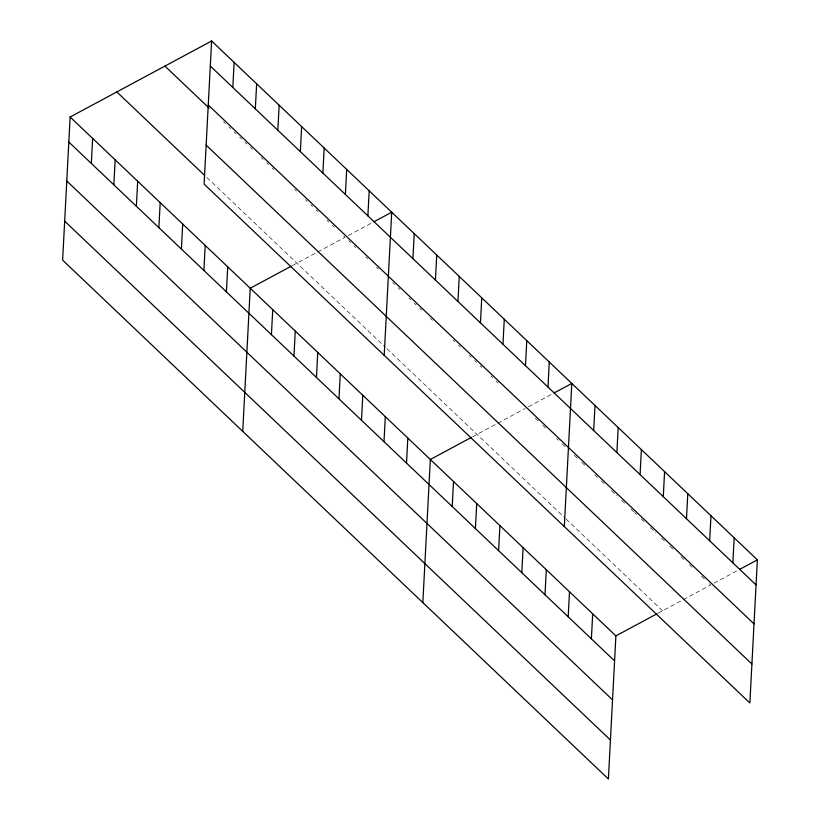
<?xml version="1.0" encoding="UTF-8"?>
<svg xmlns="http://www.w3.org/2000/svg" width="820" height="820" viewBox="0 0 820 820"><rect width="100%" height="100%" fill="white"/><g stroke="black" fill="none" stroke-linecap="round" stroke-linejoin="round"><path stroke-width="0.61" stroke-dasharray="4.1 3.07" d="M292.473 265.547L316.602 252.58M317.688 251.996L345.025 237.308L343.221 235.596M348.356 235.514L371.706 222.978M472.576 436.773L496.694 423.807M497.791 423.222L525.128 408.534M528.459 406.74L552.916 393.6M658.132 613.186L682.26 600.22M683.347 599.635L710.684 584.947L708.828 583.184M714.015 583.153L738.471 570.013M223.46 121.729L225.254 123.441M228.862 126.864L230.656 128.586M234.264 132.01L236.068 133.721M239.665 137.145L241.469 138.857M245.067 142.28L246.871 143.992M250.469 147.415L252.273 149.127M261.272 157.686L263.077 159.398M266.684 162.832L268.478 164.543M272.086 167.967L273.88 169.678M294.595 189.369L296.399 191.08M305.399 199.639L307.203 201.351M310.8 204.774L312.604 206.486M316.202 209.91L318.006 211.621M327.016 220.19L328.81 221.902M332.418 225.326L334.222 227.037M348.623 240.731L350.427 242.443M354.025 245.867L355.829 247.578M365.73 256.998L367.534 258.71M376.544 267.269L378.338 268.991M392.749 282.685L394.553 284.396M398.151 287.82L399.955 289.532M408.954 298.09L410.758 299.802M414.366 303.236L416.16 304.948M419.768 308.371L421.562 310.083M430.572 318.642L432.376 320.353M453.081 340.044L454.885 341.755M458.482 345.179L460.286 346.891M469.296 355.46L471.09 357.171M474.698 360.595L476.492 362.307M480.1 365.73L481.904 367.442M490.903 376.001L492.707 377.712M496.305 381.136L498.109 382.848M535.327 418.241L538.115 420.885M542.748 425.293L547.391 429.7M556.667 438.526L558.522 440.289M562.233 443.815L565.943 447.341M574.297 455.284L578.008 458.81M581.718 462.336L585.429 465.873M594.705 474.688L597.493 477.332M601.203 480.868L605.836 485.276M611.402 490.565L616.978 495.864M621.611 500.272L625.322 503.798M630.887 509.087L633.675 511.741M634.598 512.623L636.453 514.386M641.096 518.793L645.74 523.201M650.373 527.619L655.938 532.908M661.504 538.197L664.292 540.841M669.858 546.14L673.568 549.666M680.989 556.718L685.633 561.136M689.343 564.662L692.121 567.307M701.407 576.132L705.118 579.658M206.865 177.54L385.164 347.055M386.968 348.766L565.164 518.178M566.087 519.06L662.58 610.797"/><path stroke-width="1.23" d="M70.13 117.014L62.627 260.135L608.389 779L615.892 635.879L70.13 117.014L211.611 41L757.372 559.865L749.87 702.986L204.108 184.121L211.611 41M91.338 163.446L92.639 138.416M113.847 184.849L115.159 159.818M136.356 206.25L137.668 181.22M158.875 227.652L160.187 202.622M181.384 249.054L182.696 224.024M203.893 270.457L205.205 245.436M232.808 87.432L234.12 62.402M226.412 291.858L227.724 266.838M255.327 108.834L256.639 83.804M242.73 431.361L250.233 288.24L291.366 266.141M277.837 130.236L279.148 105.206M271.43 334.662L272.742 309.642M300.345 151.638L301.657 126.608M293.949 356.075L295.261 331.044M322.865 173.04L324.177 148.02M316.458 377.477L317.77 352.446M345.374 194.442L346.686 169.422M338.967 398.879L340.279 373.848M367.883 215.844L369.195 190.824M361.487 420.281L362.799 395.25M384.211 355.347L391.714 212.226L373.93 221.779M383.996 441.683L385.308 416.652M412.911 258.659L414.223 233.628M406.505 463.085L407.817 438.064M435.42 280.061L436.732 255.03M422.833 602.587L430.336 459.466L471.459 437.367M457.939 301.463L459.251 276.432M452.22 506.545L453.521 481.514M480.448 322.865L481.76 297.834M475.405 528.592L476.717 503.562M502.967 344.267L504.269 319.236M498.601 550.64L499.913 525.62M525.476 365.669L526.788 340.648M521.797 572.698L523.109 547.668M547.986 387.071L549.297 362.05M544.992 594.746L546.304 569.726M564.314 526.573L571.806 383.452L554.023 393.005M568.188 616.804L569.5 591.774M593.69 430.531L595.002 405.5M591.384 638.852L592.696 613.821M616.886 452.578L618.198 427.558M640.082 474.636L641.394 449.606M663.277 496.684L664.589 471.654M686.473 518.732L687.785 493.712M709.669 540.79L710.981 515.76M732.865 562.838L734.177 537.817M615.892 635.879L657.015 613.78M739.578 569.418L757.372 559.865M210.299 66.03L756.06 584.896M208.26 105.001L754.01 623.866M164.922 66.082L209.049 108.035M206.158 145.15L751.909 664.015M116.819 91.932L204.17 174.978M68.819 142.034L614.58 660.899M66.779 181.015L612.54 699.88M64.677 221.164L610.428 740.029"/></g></svg>
